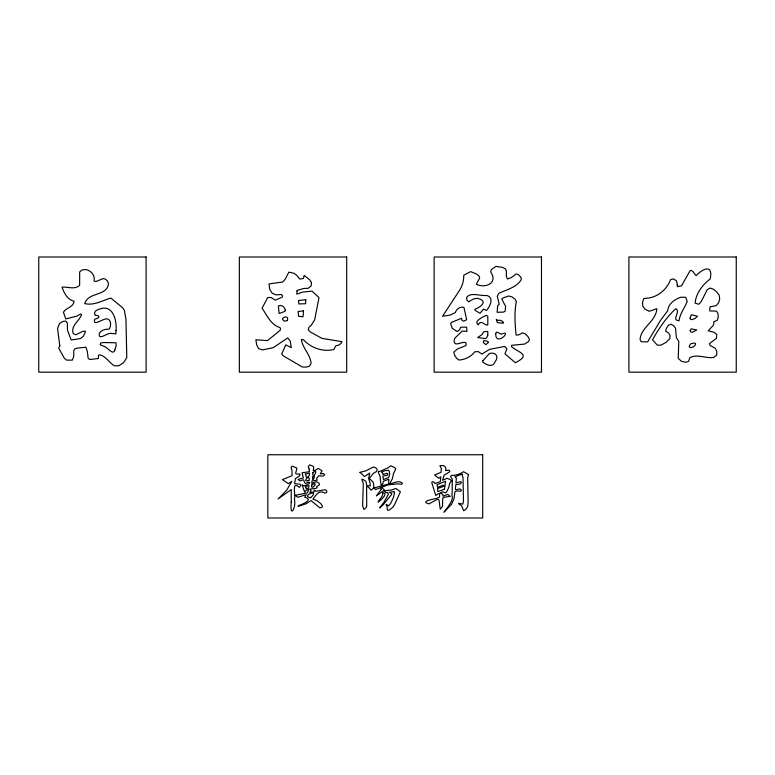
<?xml version="1.0" encoding="UTF-8"?>
<svg xmlns="http://www.w3.org/2000/svg" width="775" height="775" viewBox="0 0 775 775"><rect width="100%" height="100%" fill="white"/><g stroke="black" fill="none" stroke-linecap="round" stroke-linejoin="round"><path stroke-width="1.16" d="M690.728 343.664L689.256 346.173L689.576 347.316C692.802 349.37 700.309 340.913 691.552 343.664M388.401 470.328C390.348 470.745 389.893 478.698 387.171 478.117L383.383 479.599L382.957 476.112L387.277 475.22L387.917 474.106L386.899 473.254L382.753 474.571L382.947 473.244L381.407 472.12L385.156 470.599L388.246 470.377M309.128 469.049L309.341 471.704L302.066 472.808L303.383 477.875L298.094 479.405L300.012 480.907L301.979 480.171C305.563 477.904 302.667 485.993 307.791 482.515C313.565 481.333 305.321 486.506 303.548 485.605L302.066 484.714L304.672 492.222L306.038 490.246L308.683 489.393L307.452 492.881L295.227 495.302L297.765 497.288L306.251 494.653L304.711 497.327L305.757 497.521C313.555 499.982 301.436 504.632 298.394 505.707L298.113 506.356L306.018 503.789L311.095 500.611L319.804 507.828L321.596 507.509L322.574 506.288C320.84 502.704 316.626 500.098 312.897 499.071C315.977 495.535 318.767 489.335 324.812 493.094C328.503 493.317 326.769 488.337 323.233 490.032L316.132 491.302L314.824 490.246L313.991 490.517L314.195 492.009L309.806 492.416L311.066 490.672L309.806 489.093L316.161 488.357L317.072 487.591L316.626 486.739L319.494 484.704L319.126 483.28L316.403 481.633L311.812 483.397L311.996 480.975L317.12 480.18L316.636 478.543L318.641 475.85L323.165 476.092L324.793 474.62L323.03 473.467L320.211 473.961L322.061 470.793L318.176 468.391L315.754 470.067L313.148 470.599L313.759 467.509L313.323 466.405L309.787 464.864L308.247 466.618L309.128 469.049M440.103 465.959L441.421 468.807L440.985 472.333L434.591 475.007L438.776 478.32L440.762 476.78L440.326 481.624L435.143 483.59L433.932 482.137L432.343 481.633L431.752 482.573L435.753 495.448C437.672 494.838 439.812 490.904 439.619 495.952A2.819 2.819 0 0 1 439.27 497.24C436.412 499.207 418.665 500.824 428.895 503.915C441.537 497.124 438.088 497.104 440.278 509.214L442.477 506.433L442.748 498.083L444.753 497.095L450.256 496.407L447.795 494.431L442.961 496.184L442.699 494.101L439.909 493.142L442.757 491.786L445.334 492.871L446.545 492.115L448.715 487.678L449.616 483.581L451.36 480.752L450.091 479.483L446.942 478.32L442.535 480.306L444.085 475.23L449.82 471.704L449.113 470.154L445.489 470.551C446.478 468.584 445.819 464.564 440.355 465.572L440.103 465.959M452.242 480.752L452.154 492.774A1.066 1.066 0 0 0 452.019 493.404L452.019 495.971C455.584 501.483 432.479 524.055 451.583 504.263L453.956 498.868L454.925 491.757L456.843 490.904L460.457 491.302L461.512 490.391L460.137 488.87L455.826 489.771L455.4 489.306L455.797 484.704L460.418 483.949L461.512 482.108L460.127 481.769L455.923 482.941L456.397 478.059L454.896 476.799L461.987 474.145L462.617 474.358L462.181 475.065L463.043 477.691L463.489 501.28L462.83 504.147L458.858 503.266L458.645 503.76L461.542 505.726L463.721 510.764L466.192 509.02L467.635 506.608L468.129 502.374L467.693 477.662L468.575 474.562L463.498 471.704C460.166 474.164 455.012 475.743 451.379 475.366C448.967 476.964 453.443 478.727 452.242 480.752M506.492 271.657L506.308 275.987L507.402 279L511.209 277.663L516.005 274.069L517.739 274.234L519.773 276.007L521.333 278.157L520.955 280.133C515.995 287.719 506.414 289.637 498.732 293.396L497.269 296.273L499.265 304.323L497.686 305.602L497.124 312.286L503.382 312.102L505.106 311.327L505.629 306.474L501.764 298.937L503.459 297.813L508.758 295.972L511.965 296.932L514.891 298.966L516.382 301.436C514.164 312.306 514.988 323.911 516.082 335.003L518.359 335.023L522.418 332.872L525.276 333.88L528.066 336.689L529.49 339.605L528.55 341.572L524.646 344.081L511.713 345.282L511.442 346.59C518.775 352.887 531.582 354.524 515.394 362.729L504.942 353.826L506.889 348.915L504.816 346.425L489.655 349.322L481.914 354.02L478.136 351.579L474.794 351.802C471.248 356.539 464.777 359.852 458.829 360.017L456.533 358.157L454.634 355.27L453.869 352.082L457.434 348.973L466.027 345.563C467.664 338.559 458.006 345.437 455.07 343.567L454.063 341.417L454.625 338.375L462.268 331.002L466.947 331.448L466.724 327.631L466.434 327.127L460.621 327.224L459.604 329.801L457.076 331.545L452.358 328.358L450.672 324.095L451.282 322.487L461.6 318.273L462.045 320.443L463.663 321.179L466.657 319.775L463.954 307.433C459.943 306.135 456.562 309.08 455.225 312.635L450.043 315.105L442.544 316.268L459.662 290.141A26.524 26.524 0 0 0 463.75 275.251L470.58 271.618L476.606 274.059L479.231 276.384L479.667 278.022L476.315 284.222C485.412 288.852 498.335 282.923 490.73 272.054L491.311 269.642L495.893 266.397L502.287 267.327L505.513 268.886L506.492 271.657M115.988 330.508L115.93 333.841A62.029 62.029 0 0 0 112.123 333.521C107.696 332.397 104.644 336.641 100.421 336.718L99.394 336.224C97.689 331.08 104.993 328.823 109.033 329.181C111.038 326.963 111.745 320.22 107.483 319C104.131 317.372 91.886 327.854 94.86 319.029C99.762 318.544 100.672 314.96 95.286 315.425L94.928 315.008C93.116 310.843 97.921 309.554 100.953 308.634C113.334 304.992 117.025 321.276 115.988 330.508M503.188 322.284L503.188 322.545A22.969 22.969 0 0 1 503.159 323.223L497.259 322.594L496.3 319.31L497.598 320.288L500.563 320.317A34.332 34.332 0 0 1 501.609 320.811L503.188 322.284M59.801 345.912L58.745 347.839L59.036 348.711L64.286 358.157L66.485 360.113L72.346 360.133L73.741 356.306L73.741 350.629L74.904 348.769L77.781 348.082L85.87 347.219L87.323 351.404L88.176 358.389L89.823 359.503L98.328 358.515L98.57 355.144L99.927 354.873C106.253 356.364 109.12 362.923 114.535 365.858L118.866 365.722L123.554 362.681L126.79 357.672L125.967 319.552L124.388 310.3L122.624 307.743L110.854 298.094C102.407 300.429 94.046 305.834 84.698 303.606C88.602 291.526 106.63 296.718 108.481 283.805L107.58 281.18L105.652 279.262L103.143 278.535L96.042 281.528L94.075 281.131C95.344 275.435 91.266 270.582 85.579 269.487L81.859 270.058L79.67 271.928L79.631 285.326C74.788 289.986 67.909 286.585 62.078 287.128C63.996 293.115 67.483 299.605 74.051 301.272C73.538 307.278 66.069 307.578 63.424 312.228L65.759 318.903L76.706 316.181L80.6 314.001L81.54 314.582C79.36 321.344 70.477 325.461 73.228 333.647L75.834 334.781L83.128 331.177L85.56 331.39L83.4 336.263L80.532 338.52L71.174 340.022L67.493 330.198L67.328 323.02L65.701 321.063L62.668 321.509L59.423 323.611L57.573 328.484L59.801 345.912M495.69 333.608L495.961 336.592L496.92 338.278C501.018 341.949 511.006 329.956 501.677 334.044C499.546 334.626 496.358 329.743 495.69 333.608M677.311 284.657L677.302 286.624L681.545 285.801L690.031 270.795L691.319 270.349L692.86 271.483L696.076 275.658C703.012 268.324 713.31 264.023 710.2 278.942C702.654 284.677 695.843 293.463 695.117 303.151L698.866 304.255L701.181 301.601L707.313 289.569L710.142 288.087L713.417 289.23L716.749 291.933L719.21 295.275L719.694 298.84L718.716 302.57L716.255 305.631L710.065 306.793L709.91 307.423L709.793 310.93L716.546 311.153L717.931 313.497L718.299 317.101L717.253 320.337L713.62 321.867L713.949 323.398L713.232 325.423L708.195 330.847L713.969 332.291L716.788 334.461L716.449 338.326L709.406 343.693L709.997 345.408L715.199 348.227L716.817 351.375L716.681 355.047L713.756 357.469C705.899 358.651 697.229 353.739 689.915 357.624L688.558 361.421L685.749 362.245L681.651 361.392L678.212 358.408L678.793 341.387L676.41 337.668L675.519 328.242L673.756 325.8L671.082 324.25L668.36 325.306L666.355 328.406L665.696 331.196L668.602 332.95L669.968 335.246L669.92 338.481L666.161 342.317L660.998 345.137L657.365 345.175L652.492 339.838C658.692 328.823 666.287 317.324 675.819 308.702L677.088 309.738C679.152 313.846 671.615 320.182 679.016 320.792C679.908 313.488 684.703 308.072 687.212 301.446L685.71 297.319L680.867 297.213C674.773 299.344 668.321 303.587 667.75 310.601L660.377 320.598L647.648 341.882L641.245 341.756L640.063 339.595C640.692 327.496 656.183 321.296 656.832 308.712L649.179 311.298L644.936 309.089L642.766 306.048L642.504 302.386L643.87 298.414C656.086 298.472 666.306 290.761 670.588 279.591L673.611 278.942L676.517 280.918L677.311 284.657M359.997 472.343L364.512 476.557L369.704 473.021L368.648 478.369L370.072 483.106A1.666 1.666 0 0 1 370.004 484.268L370.363 485.818L366.769 485.751L365.974 481.44L362.748 479.27L361.77 479.415L363.281 483.455L362.642 506.065L363.979 509.437L366.071 507.722L366.73 506.143L366.575 486.797L367.282 486.497L368.861 487.572L371.128 490.236L373.24 488.424L373.899 486.487L373.192 482.186L369.268 478.369L373.279 473.448L376.156 471.684C378.801 469.321 375.575 467.151 373.24 467.063L365.955 470.822L359.997 472.343M393.535 473.448L392.218 479.202C385.621 489.509 398.069 477.594 402.496 483.435L401.528 484.278L397.74 483.842L387.829 484.956L375.468 489.577L374.005 487.959L389.525 483.803L388.682 483.135L388.866 479.231L383.451 481.188L382.724 484.094L381.155 485.102L380.167 478.805C381.542 476.509 375.652 469.97 379.634 471.481L387.791 467.955L390.891 465.746L394.843 467.732L395.744 469.049L393.535 473.448M291.245 501.909C289.637 519.928 296.573 506.869 294.355 499.362C296.108 495.574 291.032 480.122 299.334 487.359L300.826 485.673L299.944 484.172L294.558 483.658L295.469 478.543L299.46 475.927L300.07 474.097C293.076 474.29 296.35 473.283 296.854 468.09L292.349 466.182L291.032 467.286L291.933 470.212L292.136 475.676L282.42 479.638L288.348 483.619L291.855 481.314L286.547 490.43L278.031 498.993L291.216 489.587L291.245 501.909M466.531 297.619L466.967 300.254L468.73 301.775A62.843 62.843 0 0 1 470.483 300.642L473.593 298.995A11.819 11.819 0 0 1 477.749 298.414C488.608 301.078 480.645 307.162 474.93 309.215L475.036 310.31L479.996 313.274L483.552 309.138L486.526 310.465C489.519 307.055 494.276 298.278 487.727 295.759A10.104 10.104 0 0 0 486.07 295.469C480.093 296.176 470.212 291.739 466.531 297.619M690.118 317.866L690.399 319.281L692.143 319.629L695.194 318.322L697.558 316.229L691.416 314.728L690.118 317.866M690.137 330.751L690.883 332.068L692.627 332.126L696.735 329.947L691.145 328.852L690.137 330.751M381.174 489.519L376.311 495.961L384.487 490.013L381.843 487.591L380.961 488.047L381.174 489.519M444.511 489.141L437.894 491.67L437.478 488.55L444.521 486.09L443.019 485.16L437.681 487.368L437.013 484.724L445.596 481.217L444.511 489.141M394.427 492.774L393.535 497.25L390.648 503.488L388.566 505.901L386.473 504.36L386.037 504.767L386.919 505.93L387.481 510.27L389.505 509.94L392.702 507.325L394.601 504.651L400.384 491.786L395.967 488.473L391.346 490.013L384.148 490.846L385.737 492.532L387.723 492.551L388.236 494.615L384.148 501.977L379.624 507.887L382.889 505.077L391.472 494.673L391.772 493.782L389.35 492.241L394.213 491.573L394.427 492.774M285.239 310.155L284.938 311.347L279.155 313.555L278.38 306.009C281.141 304.1 285.026 307.229 285.239 310.155M312.877 472.643C311.986 481.294 319.707 467.209 312.877 472.643M305.815 487.582L306.27 488.696L308.46 488.25L309.118 485.605L305.379 486.487L305.815 487.582M305.786 299.789L305.582 303.703L298.85 303.955L298.54 300.458L305.786 299.789M114.807 350.116C113.198 356.219 106.998 346.57 103.782 346.27A41.889 41.889 0 0 0 100.576 344.933L100.304 344.759A14.357 14.357 0 0 1 100.382 344.013L100.643 342.947L103.579 342.531L115.959 342.763L116.192 345.476L114.807 350.116M303.471 310.901L303.064 316.81L298.54 316.297L298.123 311.463L303.471 310.901M309.341 473.225C310.649 476.189 305.176 479.522 306.028 475.104L305.166 473.912L309.341 473.225M297.038 291.09L296.796 294.142L302.773 292.059L312.063 291.138L318.98 297.658L314.698 319.746L311.317 325.171L308.886 327.292L308.285 329.743L310.262 331.903L322.032 338.394L342.017 341.678L341.145 343.344L338.956 344.982L335.769 345.892L333.909 349.506C322.933 352.131 311.162 348.062 303.519 339.789L301.349 339.528C302.541 348.256 310.484 354.456 311.095 363.456L309.302 366.255L306.096 367.127L302.211 366.943L283.243 355.812L281.713 354.03L285.781 344.856L291.342 347.636L290.131 340.864L287.748 337.89L273.226 347.684L262.502 349.893L258.608 348.711L256.651 344.778L255.905 339.77L267.472 340.632L280.075 330.363L280.589 328.619L279.988 327.622C270.882 324.841 267.094 315.425 262.076 308.208L267.724 297.552L271.037 297.503L275.328 300.216L282.216 297.116L282.633 295.963L281.451 294.5L276.22 294.897L272.248 293.308L269.816 289.569L269.002 283.941L282.662 281.974L285.181 279.252L288.872 272.151L294.006 273.294L296.728 275.29L299.77 279.068L303.403 278.457L304.226 275.377L309.69 279.814L311.472 282.507L311.143 285.975L308.111 288.348L304.052 288.407L297.154 290.363L297.038 291.09M312.674 477.032L312.654 478.32C312.209 483.077 316.82 473.351 312.674 477.032M287.225 320.608L284.318 321.199L282.739 319.639A4.117 4.117 0 0 1 282.507 318.554C284.222 316.074 289.453 316.171 287.225 320.608M487.804 335.023L486.836 337.551L485.508 338.607L477.652 337.542L482.137 334.5L483.687 331.797L487.766 331.38L487.804 335.023M482.815 360.792L482.67 361.789C485.993 364.889 492.997 368.154 495.022 361.789C499.032 357.004 496.291 351.908 489.548 353.41L482.815 360.792M311.773 485.16C310.126 491.738 320.308 480.771 311.792 484.704L311.773 485.16M382.734 492.842L382.724 493.762A3.584 3.584 0 0 1 382.656 494.479C382.269 497.337 378.423 500.359 378.093 502.161C380.438 500.611 389.05 492.9 382.734 492.842M310.678 497.676C300.022 496.058 320.821 488.134 310.678 497.676M488.483 342.337L485.964 344.672L483.416 342.618L483.503 340.7A22.901 22.901 0 0 1 484.985 340.767L487.63 341.291L488.483 342.337M308.053 480.684C302.647 482.573 308.285 474.988 309.157 478.282L309.128 480.519L308.053 480.684M478.301 324.744C473.215 321.548 482.467 317.13 486.012 315.483A7.731 7.731 0 0 1 486.797 315.657L487.795 316.239L487.804 324.909A15.374 15.374 0 0 1 486.855 325.064C483.92 324.647 480.781 319.445 478.301 324.744M146.097 257L38.75 257L38.75 372.165L146.097 372.165L146.097 257M346.696 257L239.349 257L239.349 372.165L346.696 372.165L346.696 257M541.473 257L434.126 257L434.126 372.165L541.473 372.165L541.473 257M736.25 257L628.903 257L628.903 372.165L736.25 372.165L736.25 257M482.699 454.76L267.84 454.76L267.84 518L482.699 518L482.699 454.76"/></g></svg>
